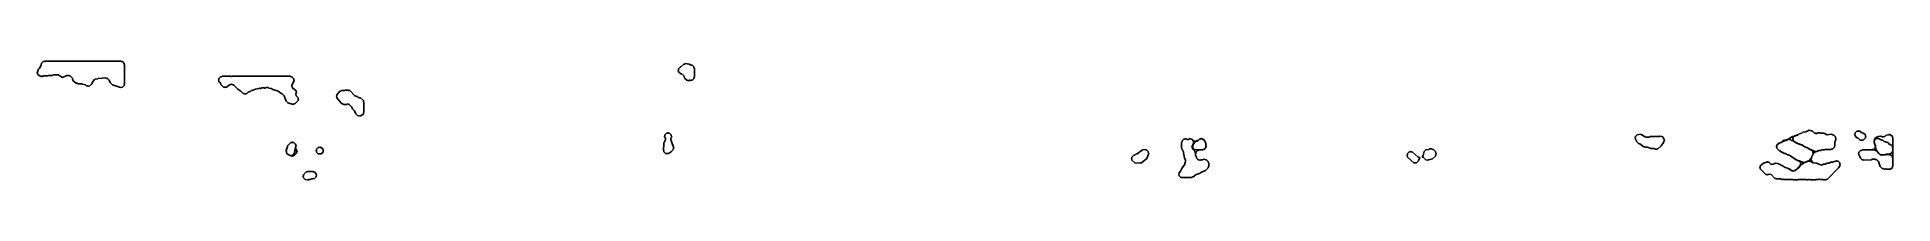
# Model space of a CAD drawing. Header units: millimetres. Extents: x 0 to 5397, y 0 to 346.
import ezdxf

# ---------------------------------------------------------------- set-up
doc = ezdxf.new("R2010")
doc.units = ezdxf.units.MM
doc.layers.add('Y', color=7, linetype='Continuous')

msp = doc.modelspace()

# ---------------------------------------------------------------- linework, layer by layer
at = {"layer": 'Y'}
for points in [[(243, 269.3), (219.4, 277.2), (212.9, 283.6), (210, 290.8), (205.1, 295.7), (202.2, 295.7), (200.8, 297.2), (178, 295.7), (176.6, 294.3), (168, 292.9), (161.6, 286.5), (158.8, 279.4), (153.7, 274.3), (147.9, 272.9), (146.5, 274.3), (143.6, 274.3), (140.8, 277.2), (132.2, 278.6), (130.8, 280), (117.9, 280), (116.5, 281.5), (113.7, 281.5), (104.3, 289.4), (102.9, 296.5), (96.5, 302.9), (93.6, 302.9), (92.2, 304.3), (86.6, 304.3), (73.7, 298.6), (60.8, 305.7), (46.6, 305.7), (45.2, 304.3), (32.3, 304.3), (30.9, 302.9), (16.6, 302.9), (15.2, 301.5), (10.8, 301.5), (9.4, 302.9), (6.5, 302.9), (1.4, 307.9), (1.4, 310.8), (0, 312.2), (4.3, 322.3), (7.2, 325.2), (11.5, 333.7), (12.9, 339.5), (17.9, 344.5), (20.8, 344.5), (22.2, 345.9), (243.7, 345.9), (245.2, 344.5), (248, 344.5), (253.1, 339.4), (253.1, 336.6), (254.5, 335.2), (254.5, 279.4), (253.1, 277.9), (253.1, 275.1), (248, 270), (243, 269.3)], [(1889.4, 290), (1882.9, 296.5), (1881.5, 302.2), (1875.1, 308.6), (1872.2, 308.6), (1865.7, 315.1), (1865.7, 317.9), (1864.3, 319.4), (1865.7, 320.9), (1865.7, 323.7), (1870.8, 328.8), (1872.2, 328.8), (1880.8, 337.4), (1883.6, 337.4), (1885.1, 338.8), (1896.6, 337.4), (1902.3, 334.5), (1905.2, 334.5), (1910.2, 329.4), (1910.2, 326.6), (1911.6, 325.2), (1911.6, 299.4), (1910.2, 297.9), (1910.2, 295.1), (1905.2, 290), (1902.3, 290), (1900.8, 288.6), (1899.4, 290), (1896.6, 290), (1895.1, 288.6), (1889.4, 290)], [(724.3, 229.4), (718.6, 245.1), (712.2, 251.5), (709.4, 251.5), (700.8, 258.6), (685.1, 262.9), (680.8, 265.7), (673.6, 267.2), (672.2, 268.6), (665.2, 268.6), (663.7, 267.2), (660.8, 267.2), (659.4, 268.6), (656.5, 267.1), (655.1, 268.6), (649.4, 265.7), (646.6, 267.1), (645.2, 265.7), (635.1, 264.3), (625.1, 260), (622.3, 260), (619.5, 257.2), (613.7, 255.7), (609.5, 251.5), (603.7, 250), (602.2, 251.5), (599.4, 251.5), (592.2, 258.6), (583.6, 264.3), (572.2, 275.8), (565.1, 278.6), (559.5, 277.2), (550.9, 270), (548, 270), (546.5, 268.6), (545.1, 270), (542.2, 270), (534.3, 277.9), (532.9, 282.2), (528.6, 286.5), (528.6, 289.4), (527.1, 290.8), (528.6, 292.3), (528.6, 295.2), (533.6, 300.2), (536.5, 300.2), (537.9, 301.7), (563.7, 301.7), (565.1, 300.3), (566.5, 301.7), (736.6, 301.7), (738, 300.2), (740.9, 300.2), (745.9, 295.2), (747.4, 288), (740.2, 273.7), (741.6, 272.3), (741.6, 269.5), (753.1, 259.5), (753.1, 256.6), (754.5, 255.1), (751.7, 249.4), (753.1, 248), (753.1, 245.2), (758.8, 239.4), (758.8, 236.6), (760.3, 235.1), (758.8, 233.7), (758.8, 230.8), (749.4, 221.5), (746.6, 221.5), (745.1, 220), (729.4, 224.3), (724.3, 229.4)], [(927.2, 192.2), (922.9, 200.8), (917.2, 206.5), (915.7, 212.2), (907.9, 220), (902.3, 221.4), (900.9, 220), (890.8, 220), (889.4, 221.5), (886.5, 221.5), (871.4, 239.4), (871.4, 242.2), (870, 243.7), (871.4, 245.2), (871.4, 248), (880.8, 258.8), (883.6, 258.8), (885.1, 260.2), (895.1, 260.2), (896.5, 261.7), (905.2, 261.7), (906.6, 260.2), (909.4, 260.2), (923.7, 244.5), (930.9, 243.1), (933.7, 240.2), (936.6, 240.2), (938, 238.8), (940.9, 238.8), (948.8, 230.9), (948.8, 228), (950.2, 226.6), (950.2, 196.5), (948.8, 195.1), (948.8, 192.2), (943.7, 187.2), (940.9, 187.2), (939.4, 185.7), (932.2, 187.2), (927.2, 192.2)], [(725.7, 77.9), (725.7, 80.8), (724.3, 82.3), (725.7, 83.7), (724.3, 86.5), (728.6, 96.6), (728.6, 99.4), (737.9, 108.8), (740.8, 108.8), (742.3, 110.3), (743.7, 108.8), (746.6, 108.8), (751.6, 103.7), (753.1, 98), (750.2, 92.3), (751.7, 90.9), (748.8, 85.1), (750.2, 82.2), (748.8, 80.8), (748.8, 77.9), (742.3, 71.5), (737.3, 70.7), (730.8, 72.9), (725.7, 77.9)], [(730.8, 72.9), (725.7, 77.9), (725.7, 80.8), (724.3, 82.3), (725.7, 83.7), (724.3, 86.5), (728.6, 96.6), (728.6, 99.4), (737.9, 108.8), (740.8, 108.8), (742.3, 110.3), (743.7, 108.8), (746.6, 108.8), (751.6, 103.7), (753.1, 97.9), (751.6, 96.5), (751.6, 93.7), (755.9, 82.2), (754.5, 80.8), (754.5, 77.9), (746.6, 70), (741.5, 69.3), (730.8, 72.9)], [(725.7, 80.8), (724.3, 82.3), (725.7, 83.7), (724.3, 86.5), (728.6, 96.6), (728.6, 99.4), (737.9, 108.8), (740.8, 108.8), (742.3, 110.3), (743.7, 108.8), (746.6, 108.8), (751.6, 103.7), (753.1, 97.9), (751.6, 96.5), (751.6, 93.7), (755.9, 82.2), (754.5, 80.8), (754.5, 77.9), (746.6, 70), (741.5, 69.3), (730.8, 72.9), (725.7, 77.9), (725.7, 80.8)], [(1827.9, 77.2), (1822.9, 82.2), (1822.9, 85.1), (1821.4, 86.5), (1821.4, 95.2), (1822.9, 96.6), (1822.9, 106.6), (1827.2, 116.6), (1827.2, 120.8), (1824.3, 126.6), (1825.7, 128), (1825.7, 130.9), (1830.8, 135.9), (1833.6, 135.9), (1835.1, 137.4), (1836.6, 135.9), (1839.4, 135.9), (1844.5, 130.9), (1844.5, 128), (1846, 126.6), (1843.1, 120.8), (1843.1, 116.6), (1844.5, 115.2), (1851.7, 92.2), (1850.2, 90.8), (1850.2, 87.9), (1845.2, 82.9), (1836.6, 77.2), (1827.9, 77.2)], [(1827.9, 77.2), (1822.9, 82.2), (1822.9, 85.1), (1821.4, 86.5), (1821.4, 95.2), (1822.9, 96.6), (1822.9, 106.6), (1827.2, 116.6), (1827.2, 120.8), (1824.3, 126.6), (1825.7, 128), (1825.7, 130.9), (1830.8, 135.9), (1833.6, 135.9), (1835.1, 137.4), (1836.6, 135.9), (1839.4, 135.9), (1844.5, 130.9), (1844.5, 128), (1846, 126.6), (1843.1, 120.8), (1843.1, 116.6), (1844.5, 115.2), (1851.7, 92.2), (1850.2, 90.8), (1850.2, 87.9), (1845.2, 82.9), (1836.6, 77.2), (1827.9, 77.2)], [(1827.9, 77.2), (1822.9, 82.2), (1822.9, 85.1), (1821.4, 86.5), (1821.4, 95.2), (1822.9, 96.6), (1822.9, 106.6), (1827.2, 116.6), (1827.2, 120.8), (1824.3, 126.6), (1825.7, 128), (1825.7, 130.9), (1830.8, 135.9), (1833.6, 135.9), (1835.1, 137.4), (1836.6, 135.9), (1839.4, 135.9), (1844.5, 130.9), (1844.5, 128), (1846, 126.6), (1843.1, 120.8), (1843.1, 116.6), (1844.5, 115.2), (1851.7, 92.2), (1850.2, 90.8), (1850.2, 87.9), (1845.2, 82.9), (1836.6, 77.2), (1827.9, 77.2)], [(3326.5, 7.2), (3321.4, 12.2), (3321.4, 15.1), (3320, 16.6), (3321.4, 18), (3321.4, 20.9), (3325.7, 25.2), (3330, 35.2), (3337.2, 43.7), (3338.6, 50.9), (3340, 52.3), (3340, 58), (3337.2, 63.7), (3332.9, 85.1), (3330, 87.9), (3330, 90.8), (3328.6, 92.2), (3328.6, 109.4), (3330, 110.9), (3330, 113.7), (3335.1, 118.8), (3337.9, 118.8), (3339.4, 120.2), (3345.1, 117.4), (3348, 117.4), (3353.7, 120.2), (3355.2, 118.8), (3358, 118.8), (3363.7, 113.1), (3366.6, 113.1), (3368, 111.7), (3373.7, 114.5), (3376.5, 114.5), (3380.8, 118.8), (3383.6, 118.8), (3385.1, 120.2), (3390.9, 118.8), (3397.4, 112.3), (3397.4, 109.4), (3398.8, 108), (3398.8, 100.9), (3400.2, 98), (3398.8, 96.5), (3398.8, 93.7), (3393.7, 88.6), (3390.9, 88.6), (3389.4, 87.2), (3379.4, 87.2), (3378, 85.7), (3375.2, 85.7), (3370.2, 80.8), (3368.8, 72.3), (3371.6, 66.6), (3371.6, 63.7), (3376.6, 58.8), (3383.7, 57.4), (3385.1, 58.8), (3396.6, 60.2), (3398, 58.8), (3400.9, 58.8), (3405.9, 53.7), (3405.9, 50.9), (3407.4, 49.4), (3407.4, 39.4), (3405.9, 37.9), (3405.9, 35.1), (3398, 27.2), (3386.6, 22.9), (3380.9, 18.6), (3370.9, 15.7), (3362.3, 8.6), (3359.4, 8.6), (3358, 7.2), (3326.5, 7.2)], [(3326.5, 7.2), (3321.4, 12.2), (3321.4, 15.1), (3320, 16.6), (3321.4, 18), (3321.4, 20.9), (3325.7, 25.2), (3330, 35.2), (3337.2, 43.7), (3338.6, 50.9), (3340, 52.3), (3340, 58), (3337.2, 63.7), (3332.9, 85.1), (3330, 87.9), (3330, 90.8), (3328.6, 92.2), (3328.6, 109.4), (3330, 110.9), (3330, 113.7), (3335.1, 118.8), (3337.9, 118.8), (3339.4, 120.2), (3345.1, 117.4), (3348, 117.4), (3353.7, 120.2), (3355.2, 118.8), (3358, 118.8), (3363.1, 113.7), (3363.1, 110.9), (3364.5, 109.4), (3358.8, 95.1), (3360.2, 93.7), (3360.2, 90.9), (3367.4, 83.7), (3367.4, 80.9), (3368.8, 79.4), (3368.8, 72.3), (3371.6, 66.6), (3371.6, 63.7), (3376.6, 58.8), (3379.4, 58.8), (3380.9, 57.4), (3390.8, 58.8), (3392.2, 60.2), (3400.9, 58.8), (3405.9, 53.7), (3405.9, 50.9), (3407.4, 49.4), (3407.4, 39.4), (3405.9, 37.9), (3405.9, 35.1), (3398, 27.2), (3386.6, 22.9), (3380.9, 18.6), (3370.9, 15.7), (3362.3, 8.6), (3359.4, 8.6), (3358, 7.2), (3326.5, 7.2)], [(3326.5, 7.2), (3321.4, 12.2), (3321.4, 15.1), (3320, 16.6), (3321.4, 18), (3321.4, 20.9), (3325.7, 25.2), (3330, 35.2), (3337.2, 43.7), (3338.6, 50.9), (3340, 52.3), (3340, 58), (3337.2, 63.7), (3332.9, 85.1), (3330, 87.9), (3330, 90.8), (3328.6, 92.2), (3328.6, 109.4), (3330, 110.9), (3330, 113.7), (3335.1, 118.8), (3337.9, 118.8), (3339.4, 120.2), (3345.1, 117.4), (3348, 117.4), (3353.7, 120.2), (3355.2, 118.8), (3358, 118.8), (3363.1, 113.7), (3363.1, 110.9), (3364.5, 109.4), (3358.8, 95.1), (3360.2, 93.7), (3360.2, 90.9), (3367.4, 83.7), (3367.4, 80.9), (3368.8, 79.4), (3368.8, 72.3), (3371.6, 66.6), (3371.6, 63.7), (3376.6, 58.8), (3379.4, 58.8), (3380.9, 57.4), (3390.8, 58.8), (3392.2, 60.2), (3400.9, 58.8), (3405.9, 53.7), (3405.9, 50.9), (3407.4, 49.4), (3407.4, 39.4), (3405.9, 37.9), (3405.9, 35.1), (3398, 27.2), (3386.6, 22.9), (3380.9, 18.6), (3370.9, 15.7), (3362.3, 8.6), (3359.4, 8.6), (3358, 7.2), (3326.5, 7.2)], [(3361.4, 93.7), (3361.4, 96.5), (3360, 98), (3362.9, 105.2), (3369.4, 111.6), (3375.1, 113.1), (3380.8, 118.8), (3386.6, 120.2), (3388, 118.8), (3390.9, 118.8), (3397.4, 112.3), (3397.4, 109.4), (3398.8, 108), (3398.8, 100.9), (3400.2, 98), (3398.8, 96.5), (3398.8, 93.7), (3393.7, 88.6), (3390.9, 88.6), (3389.4, 87.2), (3366.5, 88.6), (3361.4, 93.7)], [(3361.4, 96.5), (3360, 98), (3362.9, 105.2), (3369.4, 111.6), (3375.1, 113.1), (3380.8, 118.8), (3386.6, 120.2), (3388, 118.8), (3390.9, 118.8), (3397.4, 112.3), (3397.4, 109.4), (3398.8, 108), (3398.8, 100.9), (3400.2, 98), (3398.8, 96.5), (3398.8, 93.7), (3393.7, 88.6), (3390.9, 88.6), (3389.4, 87.2), (3366.5, 88.6), (3361.4, 93.7), (3361.4, 96.5)], [(4702.2, 91.5), (4693.7, 91.5), (4683.7, 95.7), (4675.1, 95.7), (4673.6, 97.2), (4670.8, 97.2), (4663.6, 104.3), (4657.9, 105.7), (4651.4, 112.2), (4651.4, 115.1), (4648.6, 117.9), (4648.6, 120.8), (4647.1, 122.3), (4648.6, 123.7), (4648.6, 126.6), (4653.6, 131.6), (4663.7, 133.1), (4665.2, 131.7), (4668, 131.7), (4673.7, 125.9), (4676.6, 125.9), (4678, 124.5), (4689.4, 124.5), (4690.8, 125.9), (4717.9, 125.9), (4719.4, 127.4), (4726.6, 125.9), (4731.6, 120.9), (4731.6, 118), (4733.1, 116.6), (4730.2, 109.4), (4723.1, 99.3), (4713.7, 90), (4710.9, 90), (4709.4, 88.6), (4702.2, 91.5)], [(4702.2, 91.5), (4693.7, 91.5), (4683.7, 95.7), (4675.1, 95.7), (4673.6, 97.2), (4670.8, 97.2), (4663.6, 104.3), (4657.9, 105.7), (4651.4, 112.2), (4651.4, 115.1), (4648.6, 117.9), (4648.6, 120.8), (4647.1, 122.3), (4648.6, 123.7), (4648.6, 126.6), (4653.6, 131.6), (4663.7, 133.1), (4665.2, 131.7), (4668, 131.7), (4673.7, 125.9), (4676.6, 125.9), (4678, 124.5), (4689.4, 124.5), (4690.8, 125.9), (4717.9, 125.9), (4719.4, 127.4), (4726.6, 125.9), (4731.6, 120.9), (4731.6, 118), (4733.1, 116.6), (4730.2, 109.4), (4723.1, 99.3), (4713.7, 90), (4710.9, 90), (4709.4, 88.6), (4702.2, 91.5)], [(4702.2, 91.5), (4693.7, 91.5), (4683.7, 95.7), (4675.1, 95.7), (4673.6, 97.2), (4670.8, 97.2), (4663.6, 104.3), (4657.9, 105.7), (4651.4, 112.2), (4651.4, 115.1), (4648.6, 117.9), (4648.6, 120.8), (4647.1, 122.3), (4648.6, 123.7), (4648.6, 126.6), (4653.6, 131.6), (4663.7, 133.1), (4665.2, 131.7), (4668, 131.7), (4673.7, 125.9), (4676.6, 125.9), (4678, 124.5), (4689.4, 124.5), (4690.8, 125.9), (4717.9, 125.9), (4719.4, 127.4), (4726.6, 125.9), (4731.6, 120.9), (4731.6, 118), (4733.1, 116.6), (4730.2, 109.4), (4723.1, 99.3), (4713.7, 90), (4710.9, 90), (4709.4, 88.6), (4702.2, 91.5)], [(5079.4, 2.8), (5078, 1.5), (5073.6, 1.5), (5072.2, 2.9), (5063.6, 2.9), (5062.3, 4.3), (5060.9, 2.9), (5057.9, 2.9), (5056.5, 4.3), (5053.6, 4.3), (5043.6, 15.7), (5038, 17.2), (5032.2, 14.3), (5030.8, 15.7), (5027.9, 15.7), (5011.4, 32.2), (5011.4, 35.1), (5010, 36.6), (5011.4, 38), (5011.4, 40.9), (5016.5, 45.9), (5023.7, 50.2), (5030.8, 51.6), (5032.3, 53.1), (5033.7, 51.7), (5036.6, 51.7), (5042.3, 45.9), (5045.2, 45.9), (5046.6, 44.5), (5056.5, 48.8), (5062.3, 47.4), (5078, 40.2), (5083.7, 35.9), (5090.9, 34.5), (5106.6, 25.9), (5113.6, 27.4), (5125.8, 38), (5130, 46.5), (5128.6, 47.9), (5128.6, 50.8), (5123.6, 55.8), (5116.5, 58.6), (5099.4, 70), (5093.7, 72.9), (5090.8, 72.9), (5085.1, 77.2), (5082.2, 77.2), (5070.8, 82.9), (5060, 92.2), (5060, 95.1), (5058.5, 96.6), (5060, 98), (5060, 100.9), (5066.5, 107.4), (5072.2, 108.8), (5079.4, 113.1), (5086.5, 114.5), (5105.1, 125.9), (5115.1, 128.8), (5119.4, 131.7), (5122.2, 131.7), (5125.1, 134.5), (5132.2, 135.9), (5135.1, 138.8), (5143.7, 140.2), (5153.7, 144.5), (5163.7, 141.6), (5169.4, 135.9), (5172.3, 135.9), (5173.7, 134.5), (5179.4, 137.4), (5185.2, 137.4), (5186.6, 135.9), (5196.6, 135.9), (5206.6, 131.7), (5218, 133.1), (5225.2, 130.2), (5230.2, 125.2), (5231.7, 116.5), (5228.8, 110.8), (5228.8, 99.4), (5227.4, 97.9), (5227.4, 95.1), (5222.3, 90), (5219.4, 90), (5218, 88.6), (5199.4, 88.6), (5198, 87.2), (5189.4, 87.2), (5188, 85.7), (5182.3, 85.7), (5176.6, 82.9), (5173.7, 82.9), (5165.9, 76.5), (5164.5, 72.2), (5161.6, 69.4), (5160.2, 62.2), (5158.8, 60.8), (5160.2, 55.2), (5165.2, 50.2), (5175.1, 48.8), (5189.4, 43.1), (5195.1, 45.9), (5200.8, 45.9), (5206.5, 48.8), (5210.8, 48.8), (5216.5, 51.7), (5222.2, 51.7), (5233.7, 56), (5235.2, 54.5), (5238, 54.5), (5243.1, 49.4), (5243.1, 46.6), (5244.5, 45.1), (5243.1, 43.7), (5243.1, 40.8), (5238.8, 35.1), (5206.6, 1.5), (5199.4, 0), (5198, 1.4), (5195.1, 0), (5193.6, 1.5), (5185.1, 1.5), (5183.7, 2.8), (5182.3, 1.5), (5173.7, 1.5), (5172.3, 0), (5157.9, 0), (5156.5, 1.5), (5152.3, 1.5), (5150.9, 0), (5146.5, 0), (5145.1, 1.5), (5122.3, 1.5), (5120.9, 0), (5107.9, 0), (5106.5, 1.5), (5080.8, 1.5), (5079.4, 2.8)], [(5137.2, 50.7), (5125.1, 55.7), (5122.2, 55.7), (5109.3, 62.9), (5106.5, 65.7), (5102.2, 67.2), (5099.3, 70), (5093.7, 72.9), (5090.8, 72.9), (5085.1, 77.2), (5082.2, 77.2), (5066.5, 85.8), (5060, 92.2), (5058.6, 98), (5060, 99.4), (5060, 102.3), (5065.1, 107.4), (5072.2, 108.8), (5077.9, 114.5), (5095.1, 118.8), (5096.6, 117.4), (5099.4, 117.4), (5102.3, 114.5), (5105.1, 114.5), (5113.7, 110.2), (5116.6, 107.4), (5126.6, 104.5), (5130.9, 101.7), (5133.7, 101.7), (5139.5, 97.3), (5145.1, 94.5), (5148, 94.5), (5150.9, 91.6), (5159.5, 87.3), (5164.5, 82.3), (5164.5, 79.4), (5165.9, 78), (5164.5, 72.2), (5161.6, 69.4), (5161.6, 66.5), (5150.9, 54.3), (5143.7, 51.5), (5137.2, 50.7)], [(5125.1, 55.7), (5122.2, 55.7), (5109.3, 62.9), (5106.5, 65.7), (5102.2, 67.2), (5099.3, 70), (5093.7, 72.9), (5090.8, 72.9), (5085.1, 77.2), (5082.2, 77.2), (5066.5, 85.8), (5060, 92.2), (5058.6, 98), (5060, 99.4), (5060, 102.3), (5065.1, 107.4), (5072.2, 108.8), (5077.9, 114.5), (5095.1, 118.8), (5096.6, 117.4), (5099.4, 117.4), (5102.3, 114.5), (5105.1, 114.5), (5113.7, 110.2), (5116.6, 107.4), (5126.6, 104.5), (5130.9, 101.7), (5133.7, 101.7), (5139.5, 97.3), (5145.1, 94.5), (5148, 94.5), (5150.9, 91.6), (5159.5, 87.3), (5164.5, 82.3), (5164.5, 79.4), (5165.9, 78), (5164.5, 72.2), (5161.6, 69.4), (5161.6, 66.5), (5150.9, 54.3), (5143.7, 51.5), (5137.2, 50.7), (5125.1, 55.7)], [(5157.9, 87.2), (5147.9, 94.3), (5145.1, 94.3), (5139.4, 97.2), (5133.6, 101.5), (5123.6, 104.3), (5120.8, 107.2), (5118, 107.2), (5112.2, 110), (5107.2, 115.1), (5107.2, 117.9), (5105.7, 119.4), (5107.2, 120.9), (5107.2, 123.7), (5112.2, 128.8), (5122.2, 131.6), (5125.1, 134.5), (5132.2, 135.9), (5135.1, 138.8), (5143.7, 140.2), (5153.7, 144.5), (5163.7, 141.6), (5169.4, 135.9), (5172.3, 135.9), (5173.7, 134.5), (5179.4, 137.4), (5185.2, 137.4), (5186.6, 135.9), (5196.6, 135.9), (5206.6, 131.7), (5218, 133.1), (5225.2, 130.2), (5230.2, 125.2), (5231.7, 116.5), (5228.8, 110.8), (5228.8, 99.4), (5227.4, 97.9), (5227.4, 95.1), (5222.3, 90), (5219.4, 90), (5218, 88.6), (5199.4, 88.6), (5198, 87.2), (5189.4, 87.2), (5188, 85.7), (5178, 84.3), (5176.6, 82.9), (5168.7, 83.6), (5160.8, 87.2), (5157.9, 87.2)], [(5157.9, 87.2), (5147.9, 94.3), (5145.1, 94.3), (5139.4, 97.2), (5133.6, 101.5), (5123.6, 104.3), (5120.8, 107.2), (5118, 107.2), (5112.2, 110), (5107.2, 115.1), (5107.2, 117.9), (5105.7, 119.4), (5107.2, 120.9), (5107.2, 123.7), (5112.2, 128.8), (5122.2, 131.6), (5125.1, 134.5), (5132.2, 135.9), (5135.1, 138.8), (5143.7, 140.2), (5153.7, 144.5), (5163.7, 141.6), (5169.4, 135.9), (5172.3, 135.9), (5173.7, 134.5), (5179.4, 137.4), (5185.2, 137.4), (5186.6, 135.9), (5196.6, 135.9), (5206.6, 131.7), (5218, 133.1), (5225.2, 130.2), (5230.2, 125.2), (5231.7, 116.5), (5228.8, 110.8), (5228.8, 99.4), (5227.4, 97.9), (5227.4, 95.1), (5222.3, 90), (5219.4, 90), (5218, 88.6), (5199.4, 88.6), (5198, 87.2), (5189.4, 87.2), (5188, 85.7), (5178, 84.3), (5176.6, 82.9), (5168.7, 83.6), (5160.8, 87.2), (5157.9, 87.2)], [(5295.1, 122.9), (5292.2, 122.9), (5287.2, 127.9), (5287.2, 130.8), (5285.7, 132.3), (5287.2, 133.7), (5287.2, 136.6), (5292.2, 141.7), (5295.1, 141.7), (5296.5, 143.1), (5298, 141.7), (5300.9, 141.7), (5306.6, 137.4), (5312.3, 135.9), (5317.4, 130.9), (5317.4, 128), (5318.8, 126.6), (5317.4, 125.1), (5317.4, 122.2), (5310.9, 115.7), (5302.2, 115.7), (5295.1, 122.9)], [(5295.1, 122.9), (5292.2, 122.9), (5287.2, 127.9), (5287.2, 130.8), (5285.7, 132.3), (5287.2, 133.7), (5287.2, 136.6), (5292.2, 141.7), (5295.1, 141.7), (5296.5, 143.1), (5298, 141.7), (5300.9, 141.7), (5306.6, 137.4), (5312.3, 135.9), (5317.4, 130.9), (5317.4, 128), (5318.8, 126.6), (5317.4, 125.1), (5317.4, 122.2), (5310.9, 115.7), (5302.2, 115.7), (5295.1, 122.9)], [(5295.1, 122.9), (5292.2, 122.9), (5287.2, 127.9), (5287.2, 130.8), (5285.7, 132.3), (5287.2, 133.7), (5287.2, 136.6), (5292.2, 141.7), (5295.1, 141.7), (5296.5, 143.1), (5298, 141.7), (5300.9, 141.7), (5306.6, 137.4), (5312.3, 135.9), (5317.4, 130.9), (5317.4, 128), (5318.8, 126.6), (5317.4, 125.1), (5317.4, 122.2), (5310.9, 115.7), (5302.2, 115.7), (5295.1, 122.9)], [(5375.1, 32.8), (5373.7, 31.5), (5370.8, 31.5), (5369.4, 32.9), (5366.5, 32.9), (5360, 39.4), (5355.7, 53.6), (5350.8, 58.6), (5347.9, 58.6), (5346.5, 60), (5336.6, 60), (5335.2, 58.6), (5312.2, 57.2), (5310.8, 58.6), (5307.9, 58.6), (5302.9, 63.6), (5301.5, 69.4), (5298.6, 72.2), (5298.6, 75.1), (5297.1, 76.6), (5298.6, 78), (5298.6, 80.9), (5303.6, 85.9), (5306.5, 85.9), (5307.9, 87.4), (5336.5, 87.4), (5337.9, 88.8), (5340.8, 88.8), (5345.7, 93.7), (5345.7, 96.6), (5347.1, 98), (5342.9, 109.4), (5344.3, 115.2), (5349.4, 120.2), (5352.2, 120.2), (5353.7, 121.7), (5365.1, 115.9), (5368, 115.9), (5372.3, 111.6), (5382.3, 108.8), (5388, 103.1), (5390.9, 103.1), (5395.9, 98), (5395.9, 95.2), (5397.4, 93.7), (5397.4, 40.8), (5395.9, 39.4), (5395.9, 36.5), (5390.9, 31.5), (5376.5, 31.5), (5375.1, 32.8)], [(5360.8, 72.9), (5355.8, 77.9), (5348.6, 87.9), (5348.6, 90.8), (5347.2, 92.2), (5347.2, 99.4), (5342.9, 109.4), (5344.3, 119.5), (5349.4, 124.5), (5352.2, 124.5), (5353.6, 125.9), (5362.3, 127.4), (5369.4, 124.5), (5370.8, 125.9), (5373.6, 125.9), (5377.9, 130.2), (5385.1, 131.6), (5386.5, 133.1), (5388, 131.7), (5390.9, 131.7), (5395.9, 126.6), (5395.9, 123.7), (5397.4, 122.3), (5397.4, 85.1), (5395.9, 83.7), (5395.9, 80.8), (5390.9, 75.7), (5388, 75.7), (5386.6, 74.3), (5376.6, 74.3), (5375.2, 72.9), (5360.8, 72.9)], [(5355.8, 77.9), (5348.6, 87.9), (5348.6, 90.8), (5347.2, 92.2), (5347.2, 99.4), (5342.9, 109.4), (5344.3, 119.5), (5349.4, 124.5), (5352.2, 124.5), (5353.6, 125.9), (5362.3, 127.4), (5369.4, 124.5), (5370.8, 125.9), (5373.6, 125.9), (5377.9, 130.2), (5385.1, 131.6), (5386.5, 133.1), (5388, 131.7), (5390.9, 131.7), (5395.9, 126.6), (5395.9, 123.7), (5397.4, 122.3), (5397.4, 85.1), (5395.9, 83.7), (5395.9, 80.8), (5390.9, 75.7), (5388, 75.7), (5386.6, 74.3), (5376.6, 74.3), (5375.2, 72.9), (5360.8, 72.9), (5355.8, 77.9)], [(812.9, 83.7), (811.4, 85.1), (812.9, 86.6), (812.9, 89.4), (817.9, 94.5), (820.8, 94.5), (822.3, 96), (823.7, 94.5), (826.6, 94.5), (831.6, 89.4), (831.6, 86.6), (833.1, 85.1), (831.6, 83.7), (831.6, 80.8), (826.6, 75.7), (817.9, 75.7), (812.9, 80.8), (812.9, 83.7)], [(812.9, 80.8), (812.9, 83.7), (811.4, 85.1), (812.9, 86.6), (812.9, 89.4), (817.9, 94.5), (820.8, 94.5), (822.3, 96), (823.7, 94.5), (826.6, 94.5), (831.6, 89.4), (831.6, 86.6), (833.1, 85.1), (831.6, 83.7), (831.6, 80.8), (826.6, 75.7), (817.9, 75.7), (812.9, 80.8)], [(811.4, 85.1), (812.9, 86.6), (812.9, 89.4), (817.9, 94.5), (820.8, 94.5), (822.3, 96), (823.7, 94.5), (826.6, 94.5), (831.6, 89.4), (831.6, 86.6), (833.1, 85.1), (831.6, 83.7), (831.6, 80.8), (826.6, 75.7), (817.9, 75.7), (812.9, 80.8), (812.9, 83.7), (811.4, 85.1)], [(3192.2, 50), (3184.3, 57.9), (3184.3, 60.8), (3182.8, 62.3), (3184.3, 63.7), (3184.3, 66.6), (3189.4, 71.7), (3192.2, 71.7), (3196.5, 75.9), (3199.4, 75.9), (3215.1, 87.4), (3222.3, 88.8), (3223.7, 87.4), (3226.6, 87.4), (3231.6, 82.3), (3231.6, 79.4), (3233.1, 78), (3227.3, 62.2), (3212.3, 50), (3209.4, 50), (3208, 48.6), (3192.2, 50)], [(3184.3, 57.9), (3184.3, 60.8), (3182.8, 62.3), (3184.3, 63.7), (3184.3, 66.6), (3189.4, 71.7), (3192.2, 71.7), (3196.5, 75.9), (3199.4, 75.9), (3215.1, 87.4), (3222.3, 88.8), (3223.7, 87.4), (3226.6, 87.4), (3231.6, 82.3), (3231.6, 79.4), (3233.1, 78), (3227.3, 62.2), (3212.3, 50), (3209.4, 50), (3208, 48.6), (3192.2, 50), (3184.3, 57.9)], [(3184.3, 60.8), (3182.8, 62.3), (3184.3, 63.7), (3184.3, 66.6), (3189.4, 71.7), (3192.2, 71.7), (3196.5, 75.9), (3199.4, 75.9), (3215.1, 87.4), (3222.3, 88.8), (3223.7, 87.4), (3226.6, 87.4), (3231.6, 82.3), (3231.6, 79.4), (3233.1, 78), (3227.3, 62.2), (3212.3, 50), (3209.4, 50), (3208, 48.6), (3192.2, 50), (3184.3, 57.9), (3184.3, 60.8)], [(4003.7, 50), (3985.7, 66.5), (3984.3, 72.3), (3985.7, 73.7), (3985.7, 76.6), (3990.8, 81.7), (3993.6, 81.7), (3995.1, 83.1), (3996.6, 81.7), (3999.4, 81.7), (4016.6, 65.9), (4019.4, 65.9), (4021.7, 63.7), (4017.4, 57.9), (4017.4, 55.1), (4012.3, 50), (4003.7, 50)], [(4003.7, 50), (3985.7, 66.5), (3984.3, 72.3), (3985.7, 73.7), (3985.7, 76.6), (3990.8, 81.7), (3993.6, 81.7), (3995.1, 83.1), (3996.6, 81.7), (3999.4, 81.7), (4016.6, 65.9), (4019.4, 65.9), (4021.7, 63.7), (4017.4, 57.9), (4017.4, 55.1), (4012.3, 50), (4003.7, 50)], [(4003.7, 50), (3985.7, 66.5), (3984.3, 72.3), (3985.7, 73.7), (3985.7, 76.6), (3990.8, 81.7), (3993.6, 81.7), (3995.1, 83.1), (3996.6, 81.7), (3999.4, 81.7), (4016.6, 65.9), (4019.4, 65.9), (4021.7, 63.7), (4017.4, 57.9), (4017.4, 55.1), (4012.3, 50), (4003.7, 50)], [(4039.4, 58.6), (4032.2, 65.7), (4028.5, 66.5), (4031.5, 70.9), (4034.3, 82.3), (4039.4, 87.4), (4047.9, 88.8), (4049.4, 90.2), (4056.6, 90.2), (4058, 88.8), (4060.9, 88.8), (4067.4, 82.3), (4067.4, 79.4), (4068.8, 78), (4067.4, 69.4), (4058, 61.5), (4046.6, 58.6), (4045.1, 57.2), (4039.4, 58.6)], [(4039.4, 58.6), (4032.2, 65.7), (4028.5, 66.5), (4031.5, 70.9), (4034.3, 82.3), (4039.4, 87.4), (4047.9, 88.8), (4049.4, 90.2), (4056.6, 90.2), (4058, 88.8), (4060.9, 88.8), (4067.4, 82.3), (4067.4, 79.4), (4068.8, 78), (4067.4, 69.4), (4058, 61.5), (4046.6, 58.6), (4045.1, 57.2), (4039.4, 58.6)], [(4039.4, 58.6), (4032.2, 65.7), (4028.5, 66.5), (4031.5, 70.9), (4034.3, 82.3), (4039.4, 87.4), (4047.9, 88.8), (4049.4, 90.2), (4056.6, 90.2), (4058, 88.8), (4060.9, 88.8), (4067.4, 82.3), (4067.4, 79.4), (4068.8, 78), (4067.4, 69.4), (4058, 61.5), (4046.6, 58.6), (4045.1, 57.2), (4039.4, 58.6)], [(5078, 1.5), (5073.6, 1.5), (5072.2, 2.9), (5063.6, 2.9), (5062.3, 4.3), (5060.9, 2.9), (5057.9, 2.9), (5056.5, 4.3), (5053.6, 4.3), (5043.6, 15.7), (5038, 17.2), (5032.2, 14.3), (5030.8, 15.7), (5027.9, 15.7), (5011.4, 32.2), (5011.4, 35.1), (5010, 36.6), (5011.4, 38), (5011.4, 40.9), (5020.8, 48.8), (5032.3, 53.1), (5033.7, 51.7), (5036.6, 51.7), (5042.3, 45.9), (5045.2, 45.9), (5046.6, 44.5), (5056.5, 48.8), (5062.3, 47.4), (5078, 40.2), (5083.7, 35.9), (5090.9, 34.5), (5099.5, 30.2), (5102.3, 27.4), (5109.4, 25.9), (5110.8, 27.4), (5113.6, 27.4), (5119.4, 33.1), (5120.8, 33.1), (5130.8, 44.5), (5132.2, 44.5), (5137.9, 50.2), (5149.4, 54.5), (5156.6, 54.5), (5165.1, 50.2), (5175.1, 48.8), (5189.4, 43.1), (5195.1, 45.9), (5200.8, 45.9), (5206.5, 48.8), (5210.8, 48.8), (5216.5, 51.7), (5222.2, 51.7), (5233.7, 56), (5235.2, 54.5), (5238, 54.5), (5243.1, 49.4), (5243.1, 46.6), (5244.5, 45.1), (5243.1, 43.7), (5243.1, 40.8), (5238.8, 35.1), (5206.6, 1.5), (5203.7, 1.5), (5202.3, 0), (5199.4, 0), (5198, 1.4), (5195.1, 0), (5193.6, 1.5), (5185.1, 1.5), (5183.7, 2.8), (5182.3, 1.5), (5173.7, 1.5), (5172.3, 0), (5157.9, 0), (5156.5, 1.5), (5152.3, 1.5), (5150.9, 0), (5146.5, 0), (5145.1, 1.5), (5122.3, 1.5), (5120.9, 0), (5107.9, 0), (5106.5, 1.5), (5080.8, 1.5), (5079.4, 2.8), (5078, 1.5)], [(5078, 1.5), (5073.6, 1.5), (5072.2, 2.9), (5063.6, 2.9), (5062.3, 4.3), (5060.9, 2.9), (5057.9, 2.9), (5056.5, 4.3), (5053.6, 4.3), (5043.6, 15.7), (5038, 17.2), (5032.2, 14.3), (5030.8, 15.7), (5027.9, 15.7), (5011.4, 32.2), (5011.4, 35.1), (5010, 36.6), (5011.4, 38), (5011.4, 40.9), (5020.8, 48.8), (5032.3, 53.1), (5033.7, 51.7), (5036.6, 51.7), (5042.3, 45.9), (5045.2, 45.9), (5046.6, 44.5), (5056.5, 48.8), (5062.3, 47.4), (5078, 40.2), (5083.7, 35.9), (5090.9, 34.5), (5099.5, 30.2), (5102.3, 27.4), (5109.4, 25.9), (5110.8, 27.4), (5113.6, 27.4), (5119.4, 33.1), (5120.8, 33.1), (5130.8, 44.5), (5132.2, 44.5), (5137.9, 50.2), (5149.4, 54.5), (5156.6, 54.5), (5165.1, 50.2), (5175.1, 48.8), (5189.4, 43.1), (5195.1, 45.9), (5200.8, 45.9), (5206.5, 48.8), (5210.8, 48.8), (5216.5, 51.7), (5222.2, 51.7), (5233.7, 56), (5235.2, 54.5), (5238, 54.5), (5243.1, 49.4), (5243.1, 46.6), (5244.5, 45.1), (5243.1, 43.7), (5243.1, 40.8), (5238.8, 35.1), (5206.6, 1.5), (5203.7, 1.5), (5202.3, 0), (5199.4, 0), (5198, 1.4), (5195.1, 0), (5193.6, 1.5), (5185.1, 1.5), (5183.7, 2.8), (5182.3, 1.5), (5173.7, 1.5), (5172.3, 0), (5157.9, 0), (5156.5, 1.5), (5152.3, 1.5), (5150.9, 0), (5146.5, 0), (5145.1, 1.5), (5122.3, 1.5), (5120.9, 0), (5107.9, 0), (5106.5, 1.5), (5080.8, 1.5), (5079.4, 2.8), (5078, 1.5)], [(5373.7, 31.5), (5370.8, 31.5), (5369.4, 32.9), (5366.5, 32.9), (5360, 39.4), (5355.7, 53.6), (5350.8, 58.6), (5347.9, 58.6), (5346.5, 60), (5336.6, 60), (5335.2, 58.6), (5312.2, 57.2), (5310.8, 58.6), (5307.9, 58.6), (5302.9, 63.6), (5301.5, 69.4), (5298.6, 72.2), (5298.6, 75.1), (5297.1, 76.6), (5298.6, 78), (5298.6, 80.9), (5303.6, 85.9), (5306.5, 85.9), (5307.9, 87.4), (5342.3, 87.4), (5349.5, 84.5), (5360.9, 73.1), (5363.7, 73.1), (5365.1, 71.7), (5368, 73.1), (5375.1, 73.1), (5376.5, 74.5), (5386.6, 74.5), (5388, 73.1), (5390.9, 73.1), (5395.9, 68), (5395.9, 65.2), (5397.4, 63.7), (5397.4, 40.8), (5395.9, 39.4), (5395.9, 36.5), (5390.9, 31.5), (5376.5, 31.5), (5375.1, 32.8), (5373.7, 31.5)], [(5373.7, 31.5), (5370.8, 31.5), (5369.4, 32.9), (5366.5, 32.9), (5360, 39.4), (5355.7, 53.6), (5350.8, 58.6), (5347.9, 58.6), (5346.5, 60), (5336.6, 60), (5335.2, 58.6), (5312.2, 57.2), (5310.8, 58.6), (5307.9, 58.6), (5302.9, 63.6), (5301.5, 69.4), (5298.6, 72.2), (5298.6, 75.1), (5297.1, 76.6), (5298.6, 78), (5298.6, 80.9), (5303.6, 85.9), (5306.5, 85.9), (5307.9, 87.4), (5342.3, 87.4), (5349.5, 84.5), (5360.9, 73.1), (5363.7, 73.1), (5365.1, 71.7), (5368, 73.1), (5375.1, 73.1), (5376.5, 74.5), (5386.6, 74.5), (5388, 73.1), (5390.9, 73.1), (5395.9, 68), (5395.9, 65.2), (5397.4, 63.7), (5397.4, 40.8), (5395.9, 39.4), (5395.9, 36.5), (5390.9, 31.5), (5376.5, 31.5), (5375.1, 32.8), (5373.7, 31.5)], [(774.3, 9.4), (772.8, 10.8), (774.3, 12.3), (774.3, 15.2), (782.2, 23.1), (785.1, 23.1), (786.5, 24.5), (802.3, 24.5), (803.7, 23.1), (806.6, 23.1), (811.6, 18), (811.6, 15.2), (813.1, 13.7), (811.6, 12.2), (811.6, 9.4), (806.6, 4.3), (796.6, 2.9), (795.2, 1.5), (789.4, 1.5), (788, 0), (779.4, 1.5), (774.3, 6.5), (774.3, 9.4)], [(774.3, 6.5), (774.3, 9.4), (772.8, 10.8), (774.3, 12.3), (774.3, 15.2), (782.2, 23.1), (785.1, 23.1), (786.5, 24.5), (802.3, 24.5), (803.7, 23.1), (806.6, 23.1), (811.6, 18), (811.6, 15.2), (813.1, 13.7), (811.6, 12.2), (811.6, 9.4), (806.6, 4.3), (790.9, 1.5), (789.4, 0), (779.4, 1.5), (774.3, 6.5)], [(772.8, 10.8), (774.3, 12.3), (774.3, 15.2), (782.2, 23.1), (785.1, 23.1), (786.5, 24.5), (802.3, 24.5), (803.7, 23.1), (806.6, 23.1), (811.6, 18), (811.6, 15.2), (813.1, 13.7), (811.6, 12.2), (811.6, 9.4), (806.6, 4.3), (790.9, 1.5), (789.4, 0), (779.4, 1.5), (774.3, 6.5), (774.3, 9.4), (772.8, 10.8)]]:
    msp.add_lwpolyline(points, close=True, dxfattribs=at)

doc.saveas('drawing.dxf')
